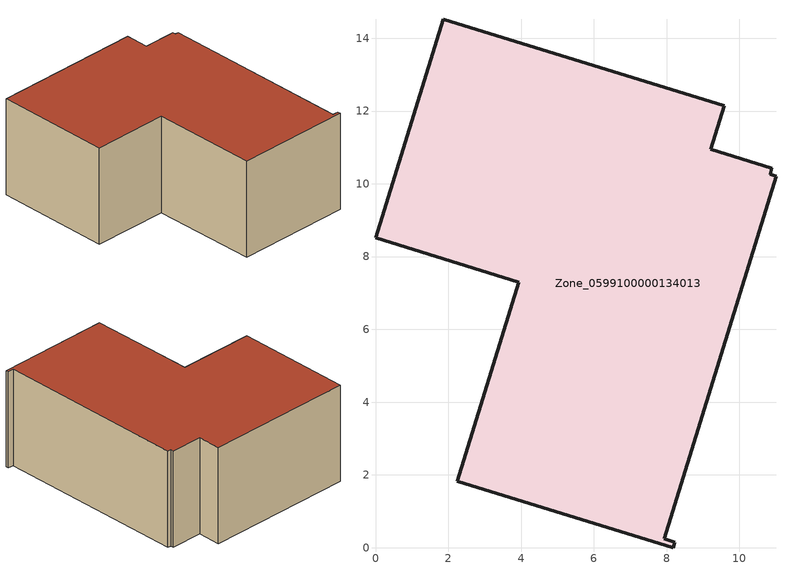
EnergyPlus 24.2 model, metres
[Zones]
Zone_0599100000134013
 floor ground (C_G): 3.93,7.3 0,8.52 1.86,14.52 9.58,12.15 9.21,10.95 10.9,10.43 10.85,10.26 11.01,10.21 7.93,0.25 8.23,0.15 8.18,0 2.25,1.82 z0
 wall outside (C_F): 7.93,0.25 11.01,10.21 10.85,10.26 10.9,10.43 9.21,10.95 9.58,12.15 1.86,14.52 0,8.52 3.93,7.3 2.25,1.82 8.18,0 8.23,0.15 7.93,0.25 z0:5.32
 roof outside (C_R): 11.01,10.21 10.85,10.26 10.9,10.43 9.21,10.95 9.58,12.15 1.86,14.52 0,8.52 3.93,7.3 2.25,1.82 8.18,0 8.23,0.15 7.93,0.25 z5.32
[BUILDING]
Pand.0599100000134013: North Axis=0; Terrain=City; Loads Convergence Tolerance Value=0.04; Temperature Convergence Tolerance Value=0.4; Solar Distribution=FullExterior; Maximum Number of Warmup Days=25; Minimum Number of Warmup Days=1
[Site:Location]
Rotterdam.The.Hague.AP_ZH_NLD Design_Conditions: Latitude=51.96; Longitude=4.45; Time Zone=1; Elevation=-4.5
[SITE:GROUNDTEMPERATURE:BUILDINGSURFACE]
18, 18, 18, 18, 18, 18, 18, 18, 18, 18, 18, 18
[MATERIAL] Thermal Absorptance=0.9; Solar Absorptance=0.7; Visible Absorptance=0.7
Name | Roughness | Thickness | Conductivity | Density | Specific Heat
G.TI.1975-1991 | MediumSmooth | 0.15 | 0.288461 | 540 | 1210
F.TI.1975-1991 | Rough | 0.3 | 0.230769 | 1920 | 840
R.TI.1975-1991 | MediumRough | 0.2 | 0.153846 | 1500 | 1000
[CONSTRUCTION]
C_G: G.TI.1975-1991
C_F: F.TI.1975-1991
C_R: R.TI.1975-1991
[ZONE]
Zone_0599100000134013: Type=1; Multiplier=1; Ceiling Height=Autocalculate; Volume=Autocalculate; Floor Area=autocalculate; Part of Total Floor Area=Yes
[ZONEINFILTRATION:DESIGNFLOWRATE]
Infil_Zone_0599100000134013: Zone or ZoneList or Space or SpaceList=Zone_0599100000134013; Schedule=AlwaysOn; Design Flow Rate Calculation Method=Flow/Area; Flow Rate per Floor Area=0.003; Constant Term Coefficient=1; Temperature Term Coefficient=0; Velocity Term Coefficient=0; Velocity Squared Term Coefficient=0
[HVACTEMPLATE:ZONE:IDEALLOADSAIRSYSTEM]
Zone_0599100000134013: Maximum Heating Supply Air Temperature=50; Minimum Cooling Supply Air Temperature=13; Maximum Heating Supply Air Humidity Ratio=0.0156; Minimum Cooling Supply Air Humidity Ratio=0.0077; Heating Limit=NoLimit; Cooling Limit=NoLimit; Dehumidification Control Type=ConstantSensibleHeatRatio; Cooling Sensible Heat Ratio=0.7; Dehumidification Setpoint=60; Humidification Control Type=None; Humidification Setpoint=30; Outdoor Air Method=None; Outdoor Air Flow Rate per Person=0.00944; Outdoor Air Flow Rate per Zone Floor Area=0; Outdoor Air Flow Rate per Zone=0; Demand Controlled Ventilation Type=None; Outdoor Air Economizer Type=NoEconomizer; Heat Recovery Type=None; Sensible Heat Recovery Effectiveness=0.7; Latent Heat Recovery Effectiveness=0.65
[ZONECONTROL:THERMOSTAT]
ThermostatControl_Zone_0599100000134013: Zone or ZoneList=Zone_0599100000134013; Control Type Schedule=DualSetpointControlType; Control 1=Thermostat_Zone_0599100000134013; Temperature Difference Between Cutout And Setpoint=0
[THERMOSTATSETPOINT:DUALSETPOINT]
Thermostat_Zone_0599100000134013: Heating Setpoint Temperature Schedule=HeatingSetpoint_Zone_0599100000134013; Cooling Setpoint Temperature Schedule=CoolingSetpoint_Zone_0599100000134013
[SCHEDULE:COMPACT]
HeatingSetpoint_Zone_0599100000134013: Through: 12/31, For: AllDays, Until: 24:00, 21
CoolingSetpoint_Zone_0599100000134013: Through: 12/31, For: AllDays, Until: 24:00, 24
DualSetpointControlType: Through: 12/31, For: AllDays, Until: 24:00, 4
AlwaysOn: Through: 12/31, For: AllDays, Until: 24:00, 1
